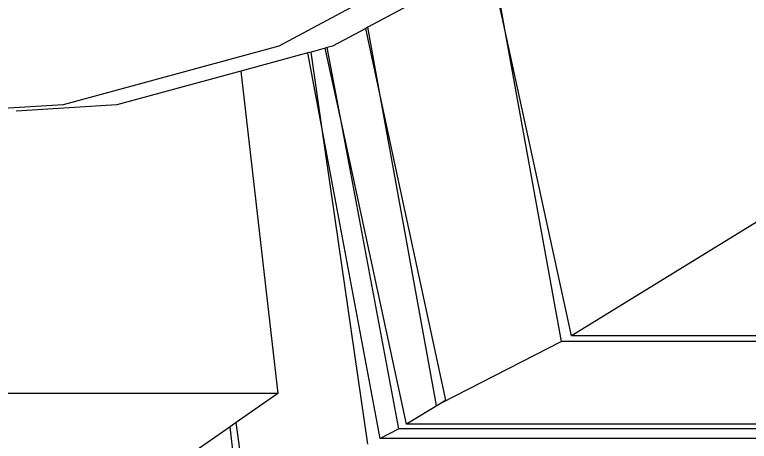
# Model space of a CAD drawing. Extents: x -24961 to 905641, y -154323 to 635957.
# Drawn here: x 438726.5 to 438862.4, y -132288.3 to -132209.4 of the extents above; entities that cross this region are included whole.
import ezdxf

# ---------------------------------------------------------------- set-up
doc = ezdxf.new("R2010")
doc.units = 0
doc.header["$LTSCALE"] = 1000
doc.header["$MEASUREMENT"] = 0

msp = doc.modelspace()

# ---------------------------------------------------------------- linework, layer by layer
for p, q in [((438817.28, -132212.45), (438814.38, -132199.12)), ((438817.28, -132212.45), (438814.8, -132198.74)), ((438803.17, -132200.29), (438775.4, -132215.21)), ((438813.1, -132200.29), (438791.85, -132211.7)), ((438791.85, -132211.7), (438791.47, -132211.91)), ((438794.14, -132224.31), (438791.85, -132211.7)), ((438791.47, -132211.91), (438785.33, -132215.21)), ((438794.14, -132224.31), (438791.47, -132211.91)), ((438827.68, -132269.84), (438817.28, -132212.45)), ((438829.52, -132268.8), (438817.28, -132212.45)), ((438775.4, -132215.21), (438735.51, -132226.03)), ((438784, -132215.57), (438781.37, -132216.28)), ((438784.35, -132215.47), (438784, -132215.57)), ((438786.84, -132228.76), (438784, -132215.57)), ((438785.33, -132215.21), (438784.35, -132215.47)), ((438786.84, -132228.76), (438784.35, -132215.47)), ((438780.79, -132216.44), (438768.4, -132219.8)), ((438781.37, -132216.28), (438780.79, -132216.44)), ((438783.44, -132230.56), (438780.79, -132216.44)), ((438783.44, -132230.56), (438781.37, -132216.28)), ((438768.4, -132219.8), (438745.44, -132226.03)), ((438768.4, -132219.8), (438775.21, -132279.45)), ((438804.54, -132281.7), (438794.14, -132224.31)), ((438806.29, -132280.72), (438794.14, -132224.31)), ((438735.51, -132226.03), (438701.82, -132228.14)), ((438745.44, -132226.03), (438726.82, -132227.2)), ((438797.57, -132285.98), (438786.84, -132228.76)), ((438798.99, -132285.17), (438786.84, -132228.76)), ((438894.82, -132228.68), (438829.52, -132268.8)), ((438794.17, -132287.78), (438783.44, -132230.56)), ((438791.87, -132288.86), (438783.44, -132230.56)), ((438920.86, -132268.8), (438829.52, -132268.8)), ((438827.68, -132269.84), (438805.42, -132281.25)), ((438921.05, -132269.84), (438827.68, -132269.84)), ((438775.21, -132279.45), (438675.56, -132279.45)), ((438775.21, -132279.45), (438767.48, -132284.84)), ((438806.29, -132280.72), (438805.42, -132281.25)), ((438805.42, -132281.25), (438798.99, -132285.17)), ((438804.54, -132281.7), (438805.42, -132281.25)), ((438767.48, -132284.84), (438766.37, -132285.62)), ((438769.39, -132298.05), (438767.48, -132284.84)), ((438890.78, -132285.17), (438798.99, -132285.17)), ((438766.37, -132285.62), (438755.72, -132293.04)), ((438767.9, -132298.61), (438766.37, -132285.62)), ((438797.57, -132285.98), (438794.17, -132287.78)), ((438884.82, -132285.98), (438797.57, -132285.98)), ((438885.08, -132287.78), (438794.17, -132287.78))]:
    msp.add_line(p, q)

doc.saveas('drawing.dxf')
